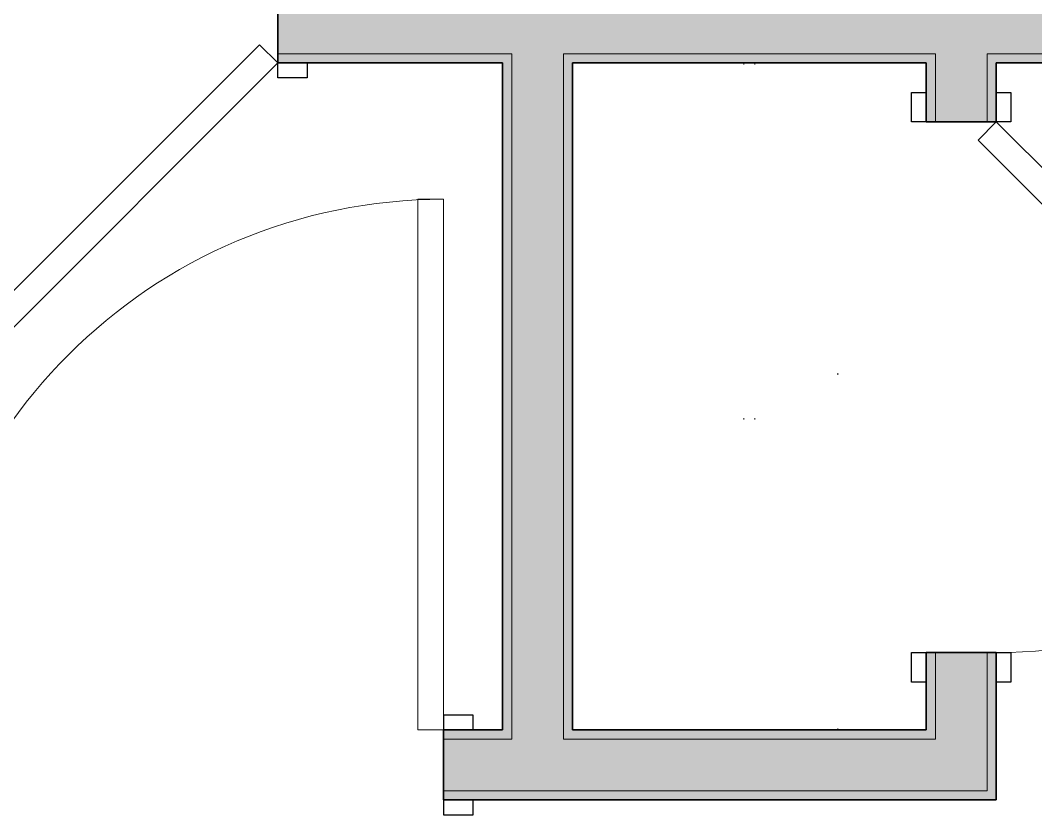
# Model space of a CAD drawing. Header units: inches. Extents: x 6 to 8416, y -388 to 6104.
# Drawn here: x 5318.2 to 5387.1, y 551.9 to 605.8 of the extents above; entities that cross this region are included whole.
import ezdxf

# ---------------------------------------------------------------- set-up
doc = ezdxf.new("R2010")
doc.units = ezdxf.units.IN
doc.header["$MEASUREMENT"] = 0
doc.linetypes.add('Dot 1_16_', pattern=[24, 0, -24])
for name, color, linetype, lineweight in [('A-DOOR', 31, 'Continuous', 18), ('A-DOOR-FRAM', 31, 'Continuous', 25), ('A-WALL', 113, 'Continuous', 25), ('A-WALL-PATT', 111, 'Continuous', 35), ('I-WALL', 2, 'Continuous', 25), ('Q-CASE', 31, 'Continuous', 18)]:
    doc.layers.add(name, color=color, linetype=linetype, lineweight=lineweight)

# ---------------------------------------------------------------- blocks, each defined once
blk = doc.blocks.new('Unit-Single-Flush-ICC ADA-AM - 36_ x 84_-NR _U-BA _ BATH_-V125-LEVEL 3 - PLAN Copy 1 Copy 1')
at = {"layer": 'A-DOOR'}
for p, q in [((16.763, -1.138), (-8.693, -26.593)), ((16.763, -1.138), (18, -2.375)), ((18, -2.375), (-7.456, -27.831)), ((-8.693, -26.593), (-7.456, -27.831))]:
    blk.add_line(p, q, dxfattribs=at)
at = {"layer": 'A-DOOR', "lineweight": 9}
blk.add_arc((18, -2.375), 36, 180, 225, dxfattribs=at)
at = {"layer": 'A-DOOR-FRAM'}
for p, q in [((-20, 2.375), (-20, 3.375)), ((-20, 3.375), (-18, 3.375)), ((-18, 3.375), (-18, 2.375)), ((18, 2.375), (18, 3.375)), ((18, 3.375), (20, 3.375)), ((20, 3.375), (20, 2.375)), ((-18, 2.375), (-20, 2.375)), ((20, 2.375), (18, 2.375)), ((-20, -2.375), (-18, -2.375)), ((-20, -3.375), (-20, -2.375)), ((-18, -2.375), (-18, -3.375)), ((18, -2.375), (20, -2.375)), ((18, -3.375), (18, -2.375)), ((20, -2.375), (20, -3.375)), ((-18, -3.375), (-20, -3.375)), ((20, -3.375), (18, -3.375))]:
    blk.add_line(p, q, dxfattribs=at)
at = {"layer": 'A-DOOR-FRAM', "lineweight": 18}
for p, q in [((-20, 3.375), (-18, 3.375)), ((-20, 3.375), (-20, 2.375)), ((-18, 3.375), (-18, 2.375)), ((18, 3.375), (20, 3.375)), ((18, 3.375), (18, 2.375)), ((20, 3.375), (20, 2.375)), ((-18, 2.375), (-20, 2.375)), ((20, 2.375), (18, 2.375)), ((-20, -3.375), (-20, -2.375)), ((-20, -2.375), (-18, -2.375)), ((-18, -3.375), (-18, -2.375)), ((18, -3.375), (18, -2.375)), ((18, -2.375), (20, -2.375)), ((20, -3.375), (20, -2.375)), ((-18, -3.375), (-20, -3.375)), ((20, -3.375), (18, -3.375))]:
    blk.add_line(p, q, dxfattribs=at)
blk = doc.blocks.new('CW Closet Shelf-AM - CW Closet Shelf-AM-8829741-LEVEL 3 - PLAN Copy 1 Copy 1')
at = {"layer": 'Q-CASE', "linetype": 'Dot 1_16_', "lineweight": 9}
for p, q in [((23.363, 42), (-21.887, 42)), ((-21.887, 42), (-21.887, 24)), ((23.363, 24), (23.363, 42)), ((-21.887, 36.375), (23.363, 36.375)), ((-21.887, 35.625), (23.363, 35.625)), ((-21.887, 24), (23.363, 24))]:
    blk.add_line(p, q, dxfattribs=at)
blk = doc.blocks.new('Unit-Single-Flush-ICC ADA-AM - 36_ x 84_-NR _U-BE _ BED_-6493364-LEVEL 3 - PLAN Copy 1 Copy 1')
at = {"layer": 'A-DOOR'}
for p, q in [((16.25, 38.375), (18, 38.375)), ((16.25, 2.375), (16.25, 38.375)), ((18, 2.375), (18, 38.375)), ((16.25, 2.375), (18, 2.375))]:
    blk.add_line(p, q, dxfattribs=at)
at = {"layer": 'A-DOOR', "lineweight": 9}
blk.add_arc((18, 2.375), 36, 90, 180, dxfattribs=at)
at = {"layer": 'A-DOOR-FRAM'}
for p, q in [((-18, 3.375), (-20, 3.375)), ((-20, 3.375), (-20, 2.375)), ((-18, 2.375), (-18, 3.375)), ((20, 3.375), (18, 3.375)), ((18, 3.375), (18, 2.375)), ((20, 2.375), (20, 3.375)), ((-20, 2.375), (-18, 2.375)), ((18, 2.375), (20, 2.375)), ((-18, -2.375), (-20, -2.375)), ((-20, -2.375), (-20, -3.375)), ((-18, -3.375), (-18, -2.375)), ((20, -2.375), (18, -2.375)), ((18, -2.375), (18, -3.375)), ((20, -3.375), (20, -2.375)), ((-20, -3.375), (-18, -3.375)), ((18, -3.375), (20, -3.375))]:
    blk.add_line(p, q, dxfattribs=at)
at = {"layer": 'A-DOOR-FRAM', "lineweight": 18}
for p, q in [((-18, 3.375), (-20, 3.375)), ((-20, 3.375), (-20, 2.375)), ((-18, 3.375), (-18, 2.375)), ((20, 3.375), (18, 3.375)), ((18, 3.375), (18, 2.375)), ((20, 3.375), (20, 2.375)), ((-20, 2.375), (-18, 2.375)), ((18, 2.375), (20, 2.375)), ((-20, -3.375), (-20, -2.375)), ((-18, -2.375), (-20, -2.375)), ((-18, -3.375), (-18, -2.375)), ((18, -3.375), (18, -2.375)), ((20, -2.375), (18, -2.375)), ((20, -3.375), (20, -2.375)), ((-20, -3.375), (-18, -3.375)), ((18, -3.375), (20, -3.375))]:
    blk.add_line(p, q, dxfattribs=at)
blk = doc.blocks.new('Unit-Single-Flush-ICC ADA-AM - 36_ x 84_-NR _U-C2 _ CLOSET_-5466163-LEVEL 3 - PLAN Copy 1 Copy 1')
at = {"layer": 'A-DOOR'}
for p, q in [((16.763, -1.138), (-8.693, -26.593)), ((16.763, -1.138), (18, -2.375)), ((18, -2.375), (-7.456, -27.831)), ((-8.693, -26.593), (-7.456, -27.831))]:
    blk.add_line(p, q, dxfattribs=at)
at = {"layer": 'A-DOOR', "lineweight": 9}
blk.add_arc((18, -2.375), 36, 180, 225, dxfattribs=at)
at = {"layer": 'A-DOOR-FRAM'}
for p, q in [((-20, 2.375), (-20, 3.375)), ((-20, 3.375), (-18, 3.375)), ((-18, 3.375), (-18, 2.375)), ((18, 2.375), (18, 3.375)), ((18, 3.375), (20, 3.375)), ((20, 3.375), (20, 2.375)), ((-18, 2.375), (-20, 2.375)), ((20, 2.375), (18, 2.375)), ((-20, -2.375), (-18, -2.375)), ((-20, -3.375), (-20, -2.375)), ((-18, -2.375), (-18, -3.375)), ((18, -2.375), (20, -2.375)), ((18, -3.375), (18, -2.375)), ((20, -2.375), (20, -3.375)), ((-18, -3.375), (-20, -3.375)), ((20, -3.375), (18, -3.375))]:
    blk.add_line(p, q, dxfattribs=at)
at = {"layer": 'A-DOOR-FRAM', "lineweight": 18}
for p, q in [((-20, 3.375), (-18, 3.375)), ((-20, 3.375), (-20, 2.375)), ((-18, 3.375), (-18, 2.375)), ((18, 3.375), (20, 3.375)), ((18, 3.375), (18, 2.375)), ((20, 3.375), (20, 2.375)), ((-18, 2.375), (-20, 2.375)), ((20, 2.375), (18, 2.375)), ((-20, -3.375), (-20, -2.375)), ((-20, -2.375), (-18, -2.375)), ((-18, -3.375), (-18, -2.375)), ((18, -3.375), (18, -2.375)), ((18, -2.375), (20, -2.375)), ((20, -3.375), (20, -2.375)), ((-18, -3.375), (-20, -3.375)), ((20, -3.375), (18, -3.375))]:
    blk.add_line(p, q, dxfattribs=at)

msp = doc.modelspace()

# ---------------------------------------------------------------- hatches: boundary and pattern name
at = {"layer": 'A-WALL-PATT', "lineweight": 25, "transparency": 33554560}
h = msp.add_hatch(color=10, dxfattribs=at)
h.paths.add_polyline_path([(5262.16533733, 602.93577679), (5299.66533733, 602.93577679), (5299.66533733, 603.56077679), (5262.16533733, 603.56077679)])
h.paths.add_polyline_path([(5335.66533733, 602.93577679), (5351.54033733, 602.93577679), (5351.54033733, 603.56077679), (5335.66533733, 603.56077679)])
h.paths.add_polyline_path([(5355.04033733, 602.93577679), (5380.29033733, 602.93577679), (5380.29033733, 603.56077679), (5355.04033733, 603.56077679)])
h.paths.add_polyline_path([(5383.79033733, 602.93577679), (5405.04033733, 602.93577679), (5405.04033733, 603.56077679), (5383.79033733, 603.56077679)])
at = {"layer": 'A-WALL-PATT', "transparency": 33554560}
msp.add_hatch(color=10, dxfattribs=at).paths.add_polyline_path([(5351.54033733, 557.68577679), (5351.54033733, 602.93577679), (5350.91533733, 602.93577679), (5350.91533733, 557.68577679)])
at = {"layer": 'A-WALL-PATT', "lineweight": 25, "transparency": 33554560}
msp.add_hatch(color=10, dxfattribs=at).paths.add_polyline_path([(5355.66533733, 557.68577679), (5355.66533733, 602.93577679), (5355.04033733, 602.93577679), (5355.04033733, 557.68577679)])
at = {"layer": 'A-WALL-PATT', "transparency": 33554560}
h = msp.add_hatch(color=10, dxfattribs=at)
h.paths.add_polyline_path([(5380.29033733, 557.68577679), (5380.29033733, 562.93577679), (5379.66533733, 562.93577679), (5379.66533733, 557.68577679)])
h.paths.add_polyline_path([(5379.66533733, 598.93577679), (5380.29033733, 598.93577679), (5380.29033733, 602.93577679), (5379.66533733, 602.93577679)])
at = {"layer": 'A-WALL-PATT', "lineweight": 25, "transparency": 33554560}
h = msp.add_hatch(color=10, dxfattribs=at)
h.paths.add_polyline_path([(5384.41533733, 553.56077679), (5384.41533733, 562.93577679), (5383.79033733, 562.93577679), (5383.79033733, 553.56077679)])
h.paths.add_polyline_path([(5384.41533733, 598.93577679), (5384.41533733, 602.93577679), (5383.79033733, 602.93577679), (5383.79033733, 598.93577679)])
at = {"layer": 'A-WALL-PATT', "transparency": 33554560}
h = msp.add_hatch(color=10, dxfattribs=at)
h.paths.add_polyline_path([(5163.04033733, 557.06077679), (5310.91533733, 557.06077679), (5310.91533733, 557.68577679), (5163.04033733, 557.68577679)])
h.paths.add_polyline_path([(5346.91533733, 557.06077679), (5351.54033733, 557.06077679), (5351.54033733, 557.68577679), (5346.91533733, 557.68577679)])
h.paths.add_polyline_path([(5355.04033733, 557.06077679), (5380.29033733, 557.06077679), (5380.29033733, 557.68577679), (5355.04033733, 557.68577679)])
at = {"layer": 'A-WALL-PATT', "lineweight": 25, "transparency": 33554560}
h = msp.add_hatch(color=10, dxfattribs=at)
h.paths.add_polyline_path([(5158.91533733, 552.93577679), (5310.91533733, 552.93577679), (5310.91533733, 553.56077679), (5158.91533733, 553.56077679)])
h.paths.add_polyline_path([(5346.91533733, 552.93577679), (5384.41533733, 552.93577679), (5384.41533733, 553.56077679), (5346.91533733, 553.56077679)])
at = {"layer": 'I-WALL', "transparency": 33554560}
h = msp.add_hatch(color=10, dxfattribs=at)
h.paths.add_polyline_path([(5262.79033733, 603.56077679), (5299.66533733, 603.56077679), (5299.66533733, 607.06077679), (5262.79033733, 607.06077679)])
h.paths.add_polyline_path([(5335.66533733, 603.56077679), (5401.54033733, 603.56077679), (5401.54033733, 607.06077679), (5335.66533733, 607.06077679), (5335.66533733, 606.65606081)])
msp.add_hatch(color=10, dxfattribs=at).paths.add_polyline_path([(5351.54033733, 557.06077679), (5355.04033733, 557.06077679), (5355.04033733, 603.56077679), (5351.54033733, 603.56077679), (5351.54033733, 557.68577679)])
h = msp.add_hatch(color=10, dxfattribs=at)
h.paths.add_polyline_path([(5380.29033733, 557.06077679), (5383.79033733, 557.06077679), (5383.79033733, 562.93577679), (5380.29033733, 562.93577679), (5380.29033733, 557.68577679)])
h.paths.add_polyline_path([(5383.79033733, 598.93577679), (5383.79033733, 603.56077679), (5380.29033733, 603.56077679), (5380.29033733, 598.93577679)])
h = msp.add_hatch(color=10, dxfattribs=at)
h.paths.add_polyline_path([(5163.04033733, 553.56077679), (5310.91533733, 553.56077679), (5310.91533733, 557.06077679), (5162.41533733, 557.06077679), (5162.41533733, 553.56077679)])
h.paths.add_polyline_path([(5346.91533733, 553.56077679), (5383.79033733, 553.56077679), (5383.79033733, 557.06077679), (5346.91533733, 557.06077679)])

# ---------------------------------------------------------------- linework, layer by layer
at = {"layer": 'A-WALL', "lineweight": 9}
for p, q in [((5351.54033733, 603.56077679), (5335.66533733, 603.56077679)), ((5351.54033733, 603.56077679), (5351.54033733, 557.06077679)), ((5380.29033733, 603.56077679), (5355.04033733, 603.56077679)), ((5355.04033733, 603.56077679), (5355.04033733, 557.06077679)), ((5380.29033733, 603.56077679), (5380.29033733, 598.93577679)), ((5405.04033733, 603.56077679), (5383.79033733, 603.56077679)), ((5383.79033733, 598.93577679), (5383.79033733, 603.56077679)), ((5380.29033733, 562.93577679), (5380.29033733, 557.06077679)), ((5383.79033733, 562.93577679), (5383.79033733, 553.56077679)), ((5351.54033733, 557.06077679), (5346.91533733, 557.06077679)), ((5380.29033733, 557.06077679), (5355.04033733, 557.06077679)), ((5383.79033733, 553.56077679), (5346.91533733, 553.56077679))]:
    msp.add_line(p, q, dxfattribs=at)
at = {"layer": 'I-WALL', "lineweight": 35}
for p, q in [((5335.66533733, 607.68577679), (5335.66533733, 602.93577679)), ((5335.66533733, 602.93577679), (5350.91533733, 602.93577679)), ((5350.91533733, 602.93577679), (5350.91533733, 557.68577679)), ((5355.66533733, 602.93577679), (5379.66533733, 602.93577679)), ((5355.66533733, 557.68577679), (5355.66533733, 602.93577679)), ((5379.66533733, 602.93577679), (5379.66533733, 598.93577679)), ((5384.41533733, 602.93577679), (5405.66533733, 602.93577679)), ((5384.41533733, 598.93577679), (5384.41533733, 602.93577679)), ((5379.66533733, 598.93577679), (5384.41533733, 598.93577679)), ((5384.41533733, 562.93577679), (5379.66533733, 562.93577679)), ((5379.66533733, 562.93577679), (5379.66533733, 557.68577679)), ((5384.41533733, 552.93577679), (5384.41533733, 562.93577679)), ((5350.91533733, 557.68577679), (5346.91533733, 557.68577679)), ((5346.91533733, 557.68577679), (5346.91533733, 552.93577679)), ((5379.66533733, 557.68577679), (5355.66533733, 557.68577679)), ((5346.91533733, 552.93577679), (5384.41533733, 552.93577679))]:
    msp.add_line(p, q, dxfattribs=at)

# ---------------------------------------------------------------- block references
at = {"layer": 'A-DOOR'}
for name, p in [('Unit-Single-Flush-ICC ADA-AM - 36_ x 84_-NR _U-BA _ BATH_-V125-LEVEL 3 - PLAN Copy 1 Copy 1', (5317.66533733, 605.31077679)), ('Unit-Single-Flush-ICC ADA-AM - 36_ x 84_-NR _U-BE _ BED_-6493364-LEVEL 3 - PLAN Copy 1 Copy 1', (5328.91533733, 555.31077679))]:
    msp.add_blockref(name, p, dxfattribs=at)
at = {"layer": 'A-DOOR', "rotation": 90.00000000000293}
msp.add_blockref('Unit-Single-Flush-ICC ADA-AM - 36_ x 84_-NR _U-C2 _ CLOSET_-5466163-LEVEL 3 - PLAN Copy 1 Copy 1', (5382.04033733, 580.93577679), dxfattribs=at)
at = {"layer": 'Q-CASE', "rotation": 270.0000000000012}
msp.add_blockref('CW Closet Shelf-AM - CW Closet Shelf-AM-8829741-LEVEL 3 - PLAN Copy 1 Copy 1', (5331.66533733, 581.04848171), dxfattribs=at)

doc.saveas('drawing.dxf')
